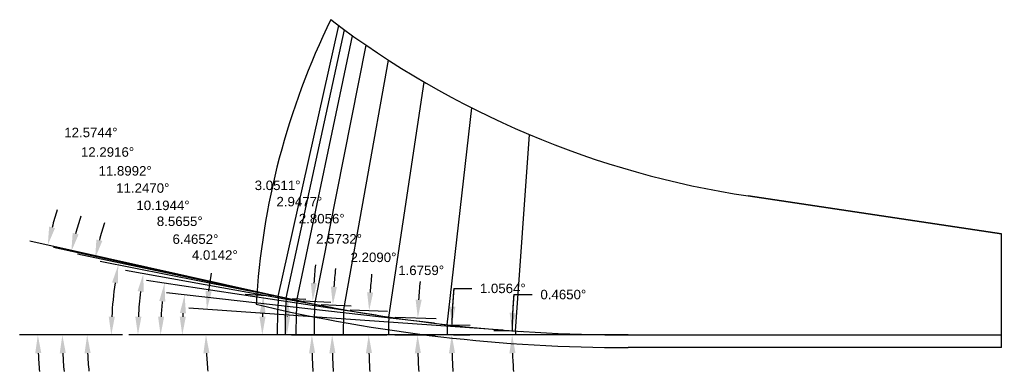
# Model space of a CAD drawing. Header units: inches. Extents: x 78 to 146, y -16.6 to 32.6.
# Drawn here: x 95.52 to 105.22, y -5.7 to -2.23 of the extents above; entities that cross this region are included whole.
import ezdxf

# ---------------------------------------------------------------- set-up
doc = ezdxf.new("R2010")
doc.units = ezdxf.units.IN
doc.header["$MEASUREMENT"] = 0
doc.header["$PDMODE"] = 35
doc.layers.get('Defpoints').update_dxf_attribs({"color": 10})
doc.layers.add('Blade_1', color=30, linetype='Continuous', true_color=0xff7f00)
doc.styles.get("Standard").update_dxf_attribs({"font": 'arial.ttf'})
doc.dimstyles.get("Standard").update_dxf_attribs({"dimtxt": 0.09375, "dimasz": 0.18, "dimexe": 0.18, "dimexo": 0.0625, "dimgap": 0.09, "dimtad": 0, "dimtih": 1, "dimtoh": 1, "dimdec": 4, "dimzin": 0, "dimdsep": 46, "dimtxsty": 'Standard', "dimcen": 0.09, "dimadec": 4, "dimazin": 0, "dimtfac": 1, "dimtdec": 4, "dimtofl": 0, "dimtmove": 0, "dimatfit": 3, "dimfxl": 1, "dimtolj": 1, "dimtzin": 0, "dimarcsym": 0})

# ---------------------------------------------------------------- blocks, each defined once
blk = doc.blocks.new('*D55')
at = {"layer": 'Blade_1', "color": 0, "lineweight": -2, "transparency": 16777216}
blk.add_line((100.2983, -5.2964), (97.1933, -5.0785), dxfattribs=at)
for start, end in [(170.27769, 173.13174), (182.85405, 185.7081)]:
    blk.add_arc((100.9779, -5.3441), 3.6139, start, end, dxfattribs=at)
at = {"layer": 'Blade_1', "color": 0, "transparency": 16777216}
for points in [[(97.4198, -4.9148), (97.3601, -4.9091), (97.3729, -5.0911)], [(97.3385, -5.5248), (97.3985, -5.5233), (97.364, -5.3441)]]:
    blk.add_solid(points, dxfattribs=at)
at = {"layer": 'Defpoints', "color": 0, "transparency": 16777216}
for p in [(97.365, -5.2597), (100.3606, -5.3008), (100.4853, -5.3095), (96.6014, -5.3441), (101.5343, -5.3441)]:
    blk.add_point(p, dxfattribs=at)
at = {"layer": 'Blade_1', "color": 0, "transparency": 16777216, "insert": (97.4513, -4.5548), "char_height": 0.09375, "attachment_point": 5}
blk.add_mtext('\\A1;4.0142°', dxfattribs=at)
blk = doc.blocks.new('*D56')
at = {"layer": 'Blade_1', "color": 0, "lineweight": -2, "transparency": 16777216}
for p, q in [((100.405, -4.9453), (100.585, -4.9453)), ((100.3604, -5.3047), (100.2086, -5.3034)), ((100.3603, -5.3441), (100.2085, -5.3441))]:
    blk.add_line(p, q, dxfattribs=at)
for start, end in [(175.26643, 179.53501), (175.26717, 177.40109), (182.13392, 184.26785)]:
    blk.add_arc((105.2218, -5.3441), 4.8333, start, end, dxfattribs=at)
at = {"layer": 'Blade_1', "color": 0, "transparency": 16777216}
for points in [[(100.4234, -5.1258), (100.3635, -5.1242), (100.3886, -5.3049)], [(100.3618, -5.5246), (100.4218, -5.5235), (100.3885, -5.3441)]]:
    blk.add_solid(points, dxfattribs=at)
at = {"layer": 'Defpoints', "color": 0, "transparency": 16777216}
for p in [(100.3885, -5.331), (100.4229, -5.3052), (100.4228, -5.3441), (105.2218, -5.3441)]:
    blk.add_point(p, dxfattribs=at)
at = {"layer": 'Blade_1', "color": 0, "transparency": 16777216, "insert": (100.8944, -4.9453), "char_height": 0.09375, "attachment_point": 5}
blk.add_mtext('\\A1;0.4650°', dxfattribs=at)
blk = doc.blocks.new('*D59')
at = {"layer": 'Blade_1', "color": 0, "lineweight": -2, "transparency": 16777216}
blk.add_line((99.6226, -5.2291), (96.9734, -4.9289), dxfattribs=at)
blk.add_arc((100.6376, -5.3441), 3.5077, 176.47524, 177.05952, dxfattribs=at)
at = {"layer": 'Blade_1', "color": 0, "transparency": 16777216}
for points in [[(97.1067, -5.1259), (97.1664, -5.1311), (97.1522, -4.9491)], [(97.1645, -5.1649), (97.1046, -5.1634), (97.1299, -5.3441)]]:
    blk.add_solid(points, dxfattribs=at)
at = {"layer": 'Defpoints', "color": 0, "transparency": 16777216}
for p in [(97.1324, -5.2122), (99.6847, -5.2361), (99.8087, -5.2502), (96.6014, -5.3441), (101.5343, -5.3441)]:
    blk.add_point(p, dxfattribs=at)
at = {"layer": 'Blade_1', "color": 0, "transparency": 16777216, "insert": (97.26, -4.3979), "char_height": 0.09375, "attachment_point": 5}
blk.add_mtext('\\A1;6.4652°', dxfattribs=at)
blk = doc.blocks.new('*D60')
at = {"layer": 'Blade_1', "color": 0, "lineweight": -2, "transparency": 16777216}
for p, q in [((99.8113, -4.8845), (99.9913, -4.8845)), ((99.8092, -5.2443), (99.9727, -5.2473)), ((99.8083, -5.3441), (99.9718, -5.3441))]:
    blk.add_line(p, q, dxfattribs=at)
for start, end in [(175.14425, 178.94359), (175.14477, 177.04418), (181.89941, 183.79881)]:
    blk.add_arc((105.2218, -5.3441), 5.43, start, end, dxfattribs=at)
at = {"layer": 'Blade_1', "color": 0, "transparency": 16777216}
for points in [[(99.829, -5.0652), (99.769, -5.0631), (99.7927, -5.244)], [(99.7648, -5.5246), (99.8248, -5.5236), (99.7918, -5.3441)]]:
    blk.add_solid(points, dxfattribs=at)
at = {"layer": 'Defpoints', "color": 0, "transparency": 16777216}
for p in [(99.7467, -5.2432), (99.7919, -5.3107), (99.7458, -5.3441), (105.2218, -5.3441)]:
    blk.add_point(p, dxfattribs=at)
at = {"layer": 'Blade_1', "color": 0, "transparency": 16777216, "insert": (100.2963, -4.8845), "char_height": 0.09375, "attachment_point": 5}
blk.add_mtext('\\A1;1.0564°', dxfattribs=at)
blk = doc.blocks.new('*D61')
at = {"layer": 'Blade_1', "color": 0, "lineweight": -2, "transparency": 16777216}
blk.add_line((99.0463, -5.1485), (96.7761, -4.8065), dxfattribs=at)
blk.add_arc((100.3454, -5.3441), 3.4295, 174.44204, 176.99248, dxfattribs=at)
at = {"layer": 'Blade_1', "color": 0, "transparency": 16777216}
for points in [[(96.9022, -5.0083), (96.9618, -5.0156), (96.9541, -4.8333)], [(96.9506, -5.165), (96.8906, -5.1634), (96.9159, -5.3441)]]:
    blk.add_solid(points, dxfattribs=at)
at = {"layer": 'Defpoints', "color": 0, "transparency": 16777216}
for p in [(96.9201, -5.1733), (99.1081, -5.1578), (99.2315, -5.1763), (96.6014, -5.3441), (101.5343, -5.3441)]:
    blk.add_point(p, dxfattribs=at)
at = {"layer": 'Blade_1', "color": 0, "transparency": 16777216, "insert": (97.1049, -4.2212), "char_height": 0.09375, "attachment_point": 5}
blk.add_mtext('\\A1;8.5655°', dxfattribs=at)
blk = doc.blocks.new('*D62')
at = {"layer": 'Blade_1', "color": 0, "lineweight": -2, "transparency": 16777216}
for p, q in [((99.2323, -5.1689), (99.6368, -5.1807)), ((99.2298, -5.3441), (99.6344, -5.3441))]:
    blk.add_line(p, q, dxfattribs=at)
for start, end in [(174.74758, 176.53586), (181.78828, 183.57655)]:
    blk.add_arc((105.2218, -5.3441), 5.7674, start, end, dxfattribs=at)
at = {"layer": 'Blade_1', "color": 0, "transparency": 16777216}
for points in [[(99.4949, -4.997), (99.435, -4.9943), (99.4569, -5.1755)], [(99.4272, -5.5246), (99.4872, -5.5236), (99.4544, -5.3441)]]:
    blk.add_solid(points, dxfattribs=at)
at = {"layer": 'Defpoints', "color": 0, "transparency": 16777216}
for p in [(99.1698, -5.1671), (99.4547, -5.2879), (99.1673, -5.3441), (105.2218, -5.3441)]:
    blk.add_point(p, dxfattribs=at)
at = {"layer": 'Blade_1', "color": 0, "transparency": 16777216, "insert": (99.4898, -4.706), "char_height": 0.09375, "attachment_point": 5}
blk.add_mtext('\\A1;1.6759°', dxfattribs=at)
blk = doc.blocks.new('*D65')
at = {"layer": 'Blade_1', "color": 0, "lineweight": -2, "transparency": 16777216}
blk.add_line((98.6016, -5.0714), (96.5683, -4.7057), dxfattribs=at)
blk.add_arc((100.1182, -5.3441), 3.4269, 172.81545, 176.99014, dxfattribs=at)
at = {"layer": 'Blade_1', "color": 0, "transparency": 16777216}
for points in [[(96.6886, -4.911), (96.7479, -4.9201), (96.7455, -4.7376)], [(96.7261, -5.165), (96.6661, -5.1634), (96.6914, -5.3441)]]:
    blk.add_solid(points, dxfattribs=at)
at = {"layer": 'Defpoints', "color": 0, "transparency": 16777216}
for p in [(98.6631, -5.0825), (98.786, -5.1045), (96.6974, -5.141), (96.6014, -5.3441), (101.5343, -5.3441)]:
    blk.add_point(p, dxfattribs=at)
at = {"layer": 'Blade_1', "color": 0, "transparency": 16777216, "insert": (96.9393, -4.0642), "char_height": 0.09375, "attachment_point": 5}
blk.add_mtext('\\A1;10.1944°', dxfattribs=at)
blk = doc.blocks.new('*D66')
at = {"layer": 'Blade_1', "color": 0, "lineweight": -2, "transparency": 16777216}
for p, q in [((98.787, -5.0959), (99.156, -5.1101)), ((98.7822, -5.3441), (99.1515, -5.3441))]:
    blk.add_line(p, q, dxfattribs=at)
for start, end in [(174.49076, 176.14088), (181.65011, 183.30023)]:
    blk.add_arc((105.2218, -5.3441), 6.2502, start, end, dxfattribs=at)
at = {"layer": 'Blade_1', "color": 0, "transparency": 16777216}
for points in [[(99.0157, -4.925), (98.9557, -4.9219), (98.9762, -5.1032)], [(98.9441, -5.5245), (99.0041, -5.5237), (98.9715, -5.3441)]]:
    blk.add_solid(points, dxfattribs=at)
at = {"layer": 'Defpoints', "color": 0, "transparency": 16777216}
for p in [(98.7246, -5.0935), (98.972, -5.2638), (98.7197, -5.3441), (105.2218, -5.3441)]:
    blk.add_point(p, dxfattribs=at)
at = {"layer": 'Blade_1', "color": 0, "transparency": 16777216, "insert": (99.0187, -4.5776), "char_height": 0.09375, "attachment_point": 5}
blk.add_mtext('\\A1;2.2090°', dxfattribs=at)
blk = doc.blocks.new('*D71')
at = {"layer": 'Blade_1', "color": 0, "lineweight": -2, "transparency": 16777216}
for p, q in [((98.3154, -5.0149), (96.3201, -4.6181)), ((96.5389, -5.3441), (96.2486, -5.3441))]:
    blk.add_line(p, q, dxfattribs=at)
blk.add_arc((99.9711, -5.3441), 3.5425, 171.66461, 177.08838, dxfattribs=at)
at = {"layer": 'Blade_1', "color": 0, "transparency": 16777216}
for points in [[(96.4365, -4.8255), (96.4956, -4.8357), (96.4967, -4.6532)], [(96.4632, -5.1649), (96.4032, -5.1634), (96.4286, -5.3441)]]:
    blk.add_solid(points, dxfattribs=at)
at = {"layer": 'Defpoints', "color": 0, "transparency": 16777216}
for p in [(98.3767, -5.0271), (96.4362, -5.1125), (98.4993, -5.0514), (96.6014, -5.3441), (101.5343, -5.3441)]:
    blk.add_point(p, dxfattribs=at)
at = {"layer": 'Blade_1', "color": 0, "transparency": 16777216, "insert": (96.7395, -3.893), "char_height": 0.09375, "attachment_point": 5}
blk.add_mtext('\\A1;11.2470°', dxfattribs=at)
blk = doc.blocks.new('*D72')
at = {"layer": 'Blade_1', "color": 0, "lineweight": -2, "transparency": 16777216}
for p, q in [((98.5004, -5.0421), (98.797, -5.0554)), ((98.4937, -5.3441), (98.7905, -5.3441))]:
    blk.add_line(p, q, dxfattribs=at)
for start, end in [(174.30679, 175.86678), (181.55999, 183.11998)]:
    blk.add_arc((105.2218, -5.3441), 6.6113, start, end, dxfattribs=at)
at = {"layer": 'Blade_1', "color": 0, "transparency": 16777216}
for points in [[(98.6576, -4.8694), (98.5977, -4.8659), (98.6171, -5.0473)], [(98.5829, -5.5245), (98.6429, -5.5237), (98.6105, -5.3441)]]:
    blk.add_solid(points, dxfattribs=at)
at = {"layer": 'Defpoints', "color": 0, "transparency": 16777216}
for p in [(98.438, -5.0392), (98.6112, -5.2451), (98.4312, -5.3441), (105.2218, -5.3441)]:
    blk.add_point(p, dxfattribs=at)
at = {"layer": 'Blade_1', "color": 0, "transparency": 16777216, "insert": (98.6789, -4.395), "char_height": 0.09375, "attachment_point": 5}
blk.add_mtext('\\A1;2.5732°', dxfattribs=at)
blk = doc.blocks.new('*D73')
at = {"layer": 'Blade_1', "color": 0, "lineweight": -2, "transparency": 16777216}
for p, q in [((98.1387, -4.9772), (96.0931, -4.5462)), ((96.5389, -5.3441), (96.01, -5.3441))]:
    blk.add_line(p, q, dxfattribs=at)
for start, end in [(162.51017, 165.30547), (182.7953, 185.5906)]:
    blk.add_arc((99.8798, -5.3441), 3.6899, start, end, dxfattribs=at)
at = {"layer": 'Blade_1', "color": 0, "transparency": 16777216}
for points in [[(96.3399, -4.415), (96.2815, -4.4012), (96.2693, -4.5833)], [(96.1644, -5.5248), (96.2244, -5.5233), (96.19, -5.3441)]]:
    blk.add_solid(points, dxfattribs=at)
at = {"layer": 'Defpoints', "color": 0, "transparency": 16777216}
for p in [(98.1998, -4.9901), (98.3221, -5.0159), (96.1988, -5.0889), (96.6014, -5.3441), (101.5343, -5.3441)]:
    blk.add_point(p, dxfattribs=at)
at = {"layer": 'Blade_1', "color": 0, "transparency": 16777216, "insert": (96.5651, -3.7231), "char_height": 0.09375, "attachment_point": 5}
blk.add_mtext('\\A1;11.8992°', dxfattribs=at)
blk = doc.blocks.new('*D74')
at = {"layer": 'Blade_1', "color": 0, "lineweight": -2, "transparency": 16777216}
for p, q in [((98.3234, -5.0061), (98.598, -5.0195)), ((98.3151, -5.3441), (98.5901, -5.3441))]:
    blk.add_line(p, q, dxfattribs=at)
for start, end in [(174.16617, 175.68027), (181.51409, 183.02819)]:
    blk.add_arc((105.2218, -5.3441), 6.8117, start, end, dxfattribs=at)
at = {"layer": 'Blade_1', "color": 0, "transparency": 16777216}
for points in [[(98.4594, -4.8329), (98.3995, -4.8292), (98.4182, -5.0107)], [(98.3824, -5.5245), (98.4424, -5.5237), (98.4101, -5.3441)]]:
    blk.add_solid(points, dxfattribs=at)
at = {"layer": 'Defpoints', "color": 0, "transparency": 16777216}
for p in [(98.261, -5.003), (98.411, -5.2329), (98.2526, -5.3441), (105.2218, -5.3441)]:
    blk.add_point(p, dxfattribs=at)
at = {"layer": 'Blade_1', "color": 0, "transparency": 16777216, "insert": (98.5076, -4.1953), "char_height": 0.09375, "attachment_point": 5}
blk.add_mtext('\\A1;2.8056°', dxfattribs=at)
blk = doc.blocks.new('*D79')
at = {"layer": 'Blade_1', "color": 0, "lineweight": -2, "transparency": 16777216}
for p, q in [((98.0325, -4.9536), (95.858, -4.4798)), ((96.5389, -5.3441), (95.765, -5.3441))]:
    blk.add_line(p, q, dxfattribs=at)
for start, end in [(162.39172, 165.05007), (182.65836, 185.31671)]:
    blk.add_arc((99.8249, -5.3441), 3.8799, start, end, dxfattribs=at)
at = {"layer": 'Blade_1', "color": 0, "transparency": 16777216}
for points in [[(96.1055, -4.3503), (96.0471, -4.3361), (96.0339, -4.5181)], [(95.9192, -5.5248), (95.9791, -5.5234), (95.945, -5.3441)]]:
    blk.add_solid(points, dxfattribs=at)
at = {"layer": 'Defpoints', "color": 0, "transparency": 16777216}
for p in [(98.0936, -4.9669), (98.2157, -4.9935), (95.9549, -5.0669), (96.6014, -5.3441), (101.5343, -5.3441)]:
    blk.add_point(p, dxfattribs=at)
at = {"layer": 'Blade_1', "color": 0, "transparency": 16777216, "insert": (96.3915, -3.5369), "char_height": 0.09375, "attachment_point": 5}
blk.add_mtext('\\A1;12.2916°', dxfattribs=at)
blk = doc.blocks.new('*D80')
at = {"layer": 'Blade_1', "color": 0, "lineweight": -2, "transparency": 16777216}
for p, q in [((98.2171, -4.9834), (98.3519, -4.9904)), ((98.2078, -5.3441), (98.3428, -5.3441))]:
    blk.add_line(p, q, dxfattribs=at)
blk.add_arc((105.2218, -5.3441), 7.059, 178.51332, 178.53896, dxfattribs=at)
at = {"layer": 'Blade_1', "color": 0, "transparency": 16777216}
for points in [[(98.1351, -5.1598), (98.1951, -5.1621), (98.1721, -4.9811)], [(98.195, -5.1645), (98.135, -5.1638), (98.1628, -5.3441)]]:
    blk.add_solid(points, dxfattribs=at)
at = {"layer": 'Defpoints', "color": 0, "transparency": 16777216}
for p in [(98.1547, -4.9802), (98.1638, -5.2231), (98.1453, -5.3441), (105.2218, -5.3441)]:
    blk.add_point(p, dxfattribs=at)
at = {"layer": 'Blade_1', "color": 0, "transparency": 16777216, "insert": (98.2867, -4.0271), "char_height": 0.09375, "attachment_point": 5}
blk.add_mtext('\\A1;2.9477°', dxfattribs=at)
blk = doc.blocks.new('*D81')
at = {"layer": 'Blade_1', "color": 0, "lineweight": -2, "transparency": 16777216}
for p, q in [((97.9562, -4.9361), (95.6253, -4.4162)), ((96.5389, -5.3441), (95.5231, -5.3441))]:
    blk.add_line(p, q, dxfattribs=at)
for start, end in [(162.37243, 164.89904), (182.52661, 185.05322)]:
    blk.add_arc((99.7852, -5.3441), 4.0822, start, end, dxfattribs=at)
at = {"layer": 'Blade_1', "color": 0, "transparency": 16777216}
for points in [[(95.8731, -4.2878), (95.8149, -4.2735), (95.801, -4.4554)], [(95.677, -5.5247), (95.737, -5.5234), (95.7031, -5.3441)]]:
    blk.add_solid(points, dxfattribs=at)
at = {"layer": 'Defpoints', "color": 0, "transparency": 16777216}
for p in [(98.0172, -4.9497), (98.1392, -4.977), (95.714, -5.0458), (96.6014, -5.3441), (101.5343, -5.3441)]:
    blk.add_point(p, dxfattribs=at)
at = {"layer": 'Blade_1', "color": 0, "transparency": 16777216, "insert": (96.2269, -3.3436), "char_height": 0.09375, "attachment_point": 5}
blk.add_mtext('\\A1;12.5744°', dxfattribs=at)
blk = doc.blocks.new('*D82')
at = {"layer": 'Blade_1', "color": 0, "lineweight": -2, "transparency": 16777216}
for p, q in [((98.0158, -4.96), (97.7509, -4.9459)), ((98.0055, -5.3441), (97.7403, -5.3441))]:
    blk.add_line(p, q, dxfattribs=at)
blk.add_arc((105.2218, -5.3441), 7.3014, 178.36139, 178.58747, dxfattribs=at)
at = {"layer": 'Blade_1', "color": 0, "transparency": 16777216}
for points in [[(97.8933, -5.1341), (97.9533, -5.1366), (97.9307, -4.9555)], [(97.9525, -5.1645), (97.8925, -5.1638), (97.9203, -5.3441)]]:
    blk.add_solid(points, dxfattribs=at)
at = {"layer": 'Defpoints', "color": 0, "transparency": 16777216}
for p in [(98.0782, -4.9633), (97.9215, -5.2145), (98.068, -5.3441), (105.2218, -5.3441)]:
    blk.add_point(p, dxfattribs=at)
at = {"layer": 'Blade_1', "color": 0, "transparency": 16777216, "insert": (98.0715, -3.8661), "char_height": 0.09375, "attachment_point": 5}
blk.add_mtext('\\A1;3.0511°', dxfattribs=at)

msp = doc.modelspace()

# ---------------------------------------------------------------- linework, layer by layer
for p, q in [((102.72176, -3.97049), (105.22176, -4.34412)), ((105.22176, -4.34412), (102.72176, -3.97049)), ((105.22176, -5.34412), (105.22176, -4.34412)), ((101.53426, -5.34412), (96.60139, -5.34412)), ((105.22176, -5.46912), (105.22176, -5.34412)), ((105.22176, -5.46912), (101.53426, -5.46912))]:
    msp.add_line(p, q)
at = {"color": 1}
msp.add_line((101.53426, -5.34412), (105.22176, -5.34412), dxfattribs=at)
for centre, radius, start, end in [((105.22176, -5.46912), 7.375, 153.928624, 176.674678), ((104.05204, 4.93065), 9, 232.692296, 261.5), ((101.53426, 10.53088), 16, 256.721022, 270)]:
    msp.add_arc(centre, radius, start, end)
msp.add_arc((101.53426, 10.53088), 15.875, 256.721022, 270, dxfattribs=at)
at = {"layer": 'Blade_1'}
for p, q in [((98.07817, -4.96335), (98.67522, -2.28667)), ((98.15468, -4.98022), (98.73236, -2.32889)), ((98.26098, -5.00299), (98.81226, -2.38677)), ((98.43801, -5.03925), (98.9467, -2.4812)), ((98.72456, -5.0935), (99.1678, -2.62872)), ((99.16984, -5.16706), (99.51962, -2.84477)), ((99.74673, -5.24316), (99.98956, -3.1003)), ((100.42295, -5.30517), (100.55918, -3.36392)), ((98.13917, -4.97695), (98.01717, -4.94974)), ((98.21575, -4.99352), (98.09361, -4.96691)), ((98.32213, -5.01588), (98.19982, -4.99011)), ((98.37671, -5.02706), (98.49931, -5.05144)), ((98.66315, -5.08246), (98.78598, -5.10454)), ((99.10814, -5.15776), (99.23155, -5.17635)), ((99.68472, -5.23613), (99.80873, -5.25019)), ((100.3606, -5.3008), (100.48529, -5.30955))]:
    msp.add_line(p, q, dxfattribs=at)
for radius, start in [(7.15373, 176.948866), (7.07644, 177.052278), (6.96914, 177.194361), (6.79059, 177.42677), (6.50203, 177.790989), (6.0545, 178.324137), (5.47596, 178.943586), (4.79897, 179.535014)]:
    msp.add_arc((105.22176, -5.34412), radius, start, 180, dxfattribs=at)

# ---------------------------------------------------------------- dimensions: what is measured, and where the dimension line sits
for base, line1, line2, picture, middle in [((95.7139728, -5.0457559), ((101.534258, -5.3441202), (96.6013912, -5.3441202)), ((98.1391701, -4.976954), (98.0171683, -4.9497407)), '*D81', (96.226865, -3.3435696)), ((95.9548886, -5.0669066), ((101.534258, -5.3441202), (96.6013912, -5.3441202)), ((98.2157493, -4.9935214), (98.0936147, -4.9669105)), '*D79', (96.3915449, -3.5369433)), ((96.1988204, -5.0888867), ((101.534258, -5.3441202), (96.6013912, -5.3441202)), ((98.3221328, -5.0158814), (98.1998188, -4.9901075)), '*D73', (96.5651272, -3.723093)), ((96.43623, -5.11249), ((101.53426, -5.34412), (96.60139, -5.34412)), ((98.37671, -5.02706), (98.49931, -5.05144)), '*D71', (96.73948, -3.89304)), ((96.6973808, -5.1409958), ((101.534258, -5.3441202), (96.6013912, -5.3441202)), ((98.663148, -5.0824557), (98.7859777, -5.1045439)), '*D65', (96.9393373, -4.064233)), ((96.9201304, -5.17329), ((101.534258, -5.3441202), (96.6013912, -5.3441202)), ((99.1081389, -5.1577615), (99.2315469, -5.1763491)), '*D61', (97.104933, -4.2211617)), ((97.1324041, -5.2122146), ((101.534258, -5.3441202), (96.6013912, -5.3441202)), ((99.6847222, -5.2361344), (99.8087285, -5.2501869)), '*D59', (97.2599592, -4.3978909)), ((97.3649891, -5.2597295), ((101.534258, -5.3441202), (96.6013912, -5.3441202)), ((100.3606005, -5.3007992), (100.4852939, -5.3095497)), '*D55', (97.4512508, -4.5548195))]:
    dim = msp.add_angular_dim_2l(base=base, line1=line1, line2=line2, dimstyle='Standard', dxfattribs=at)
    dim.commit()
    dim.dimension.update_dxf_attribs({"geometry": picture, "text_midpoint": middle, "dimtype": 162})
for base, center, p1, p2, picture, middle in [((97.92147, -5.21452), (105.22176, -5.34412), (98.07817, -4.96335), (98.06803, -5.34412), '*D82', (98.07148, -3.8661)), ((98.16379, -5.22307), (105.22176, -5.34412), (98.15468, -4.98022), (98.14532, -5.34412), '*D80', (98.2867, -4.0271)), ((98.410971, -5.232941), (105.221758, -5.34412), (98.260976, -5.002994), (98.252622, -5.34412), '*D74', (98.507637, -4.19531)), ((98.61121, -5.24515), (105.22176, -5.34412), (98.43801, -5.03925), (98.43116, -5.34412), '*D72', (98.67894, -4.39504)), ((98.97204, -5.2638), (105.22176, -5.34412), (98.72456, -5.0935), (98.71973, -5.34412), '*D66', (99.0187, -4.57765)), ((99.454659, -5.287891), (105.221758, -5.34412), (99.169843, -5.167055), (99.167253, -5.34412), '*D62', (99.48979, -4.706042))]:
    dim = msp.add_angular_dim_3p(base=base, center=center, p1=p1, p2=p2, dimstyle='Standard', dxfattribs=at)
    dim.commit()
    dim.dimension.update_dxf_attribs({"geometry": picture, "text_midpoint": middle, "dimtype": 165})
for base, p1, p2, picture, middle in [((99.79189, -5.31075), (99.74673, -5.24316), (99.74579, -5.34412), '*D60', (100.29628, -4.88449)), ((100.3885, -5.33105), (100.42295, -5.30517), (100.42279, -5.34412), '*D56', (100.89438, -4.94527))]:
    dim = msp.add_angular_dim_3p(base=base, center=(105.22176, -5.34412), p1=p1, p2=p2, dimstyle='Standard', dxfattribs=at)
    dim.commit()
    dim.dimension.update_dxf_attribs({"geometry": picture, "text_midpoint": middle})

doc.saveas('drawing.dxf')
